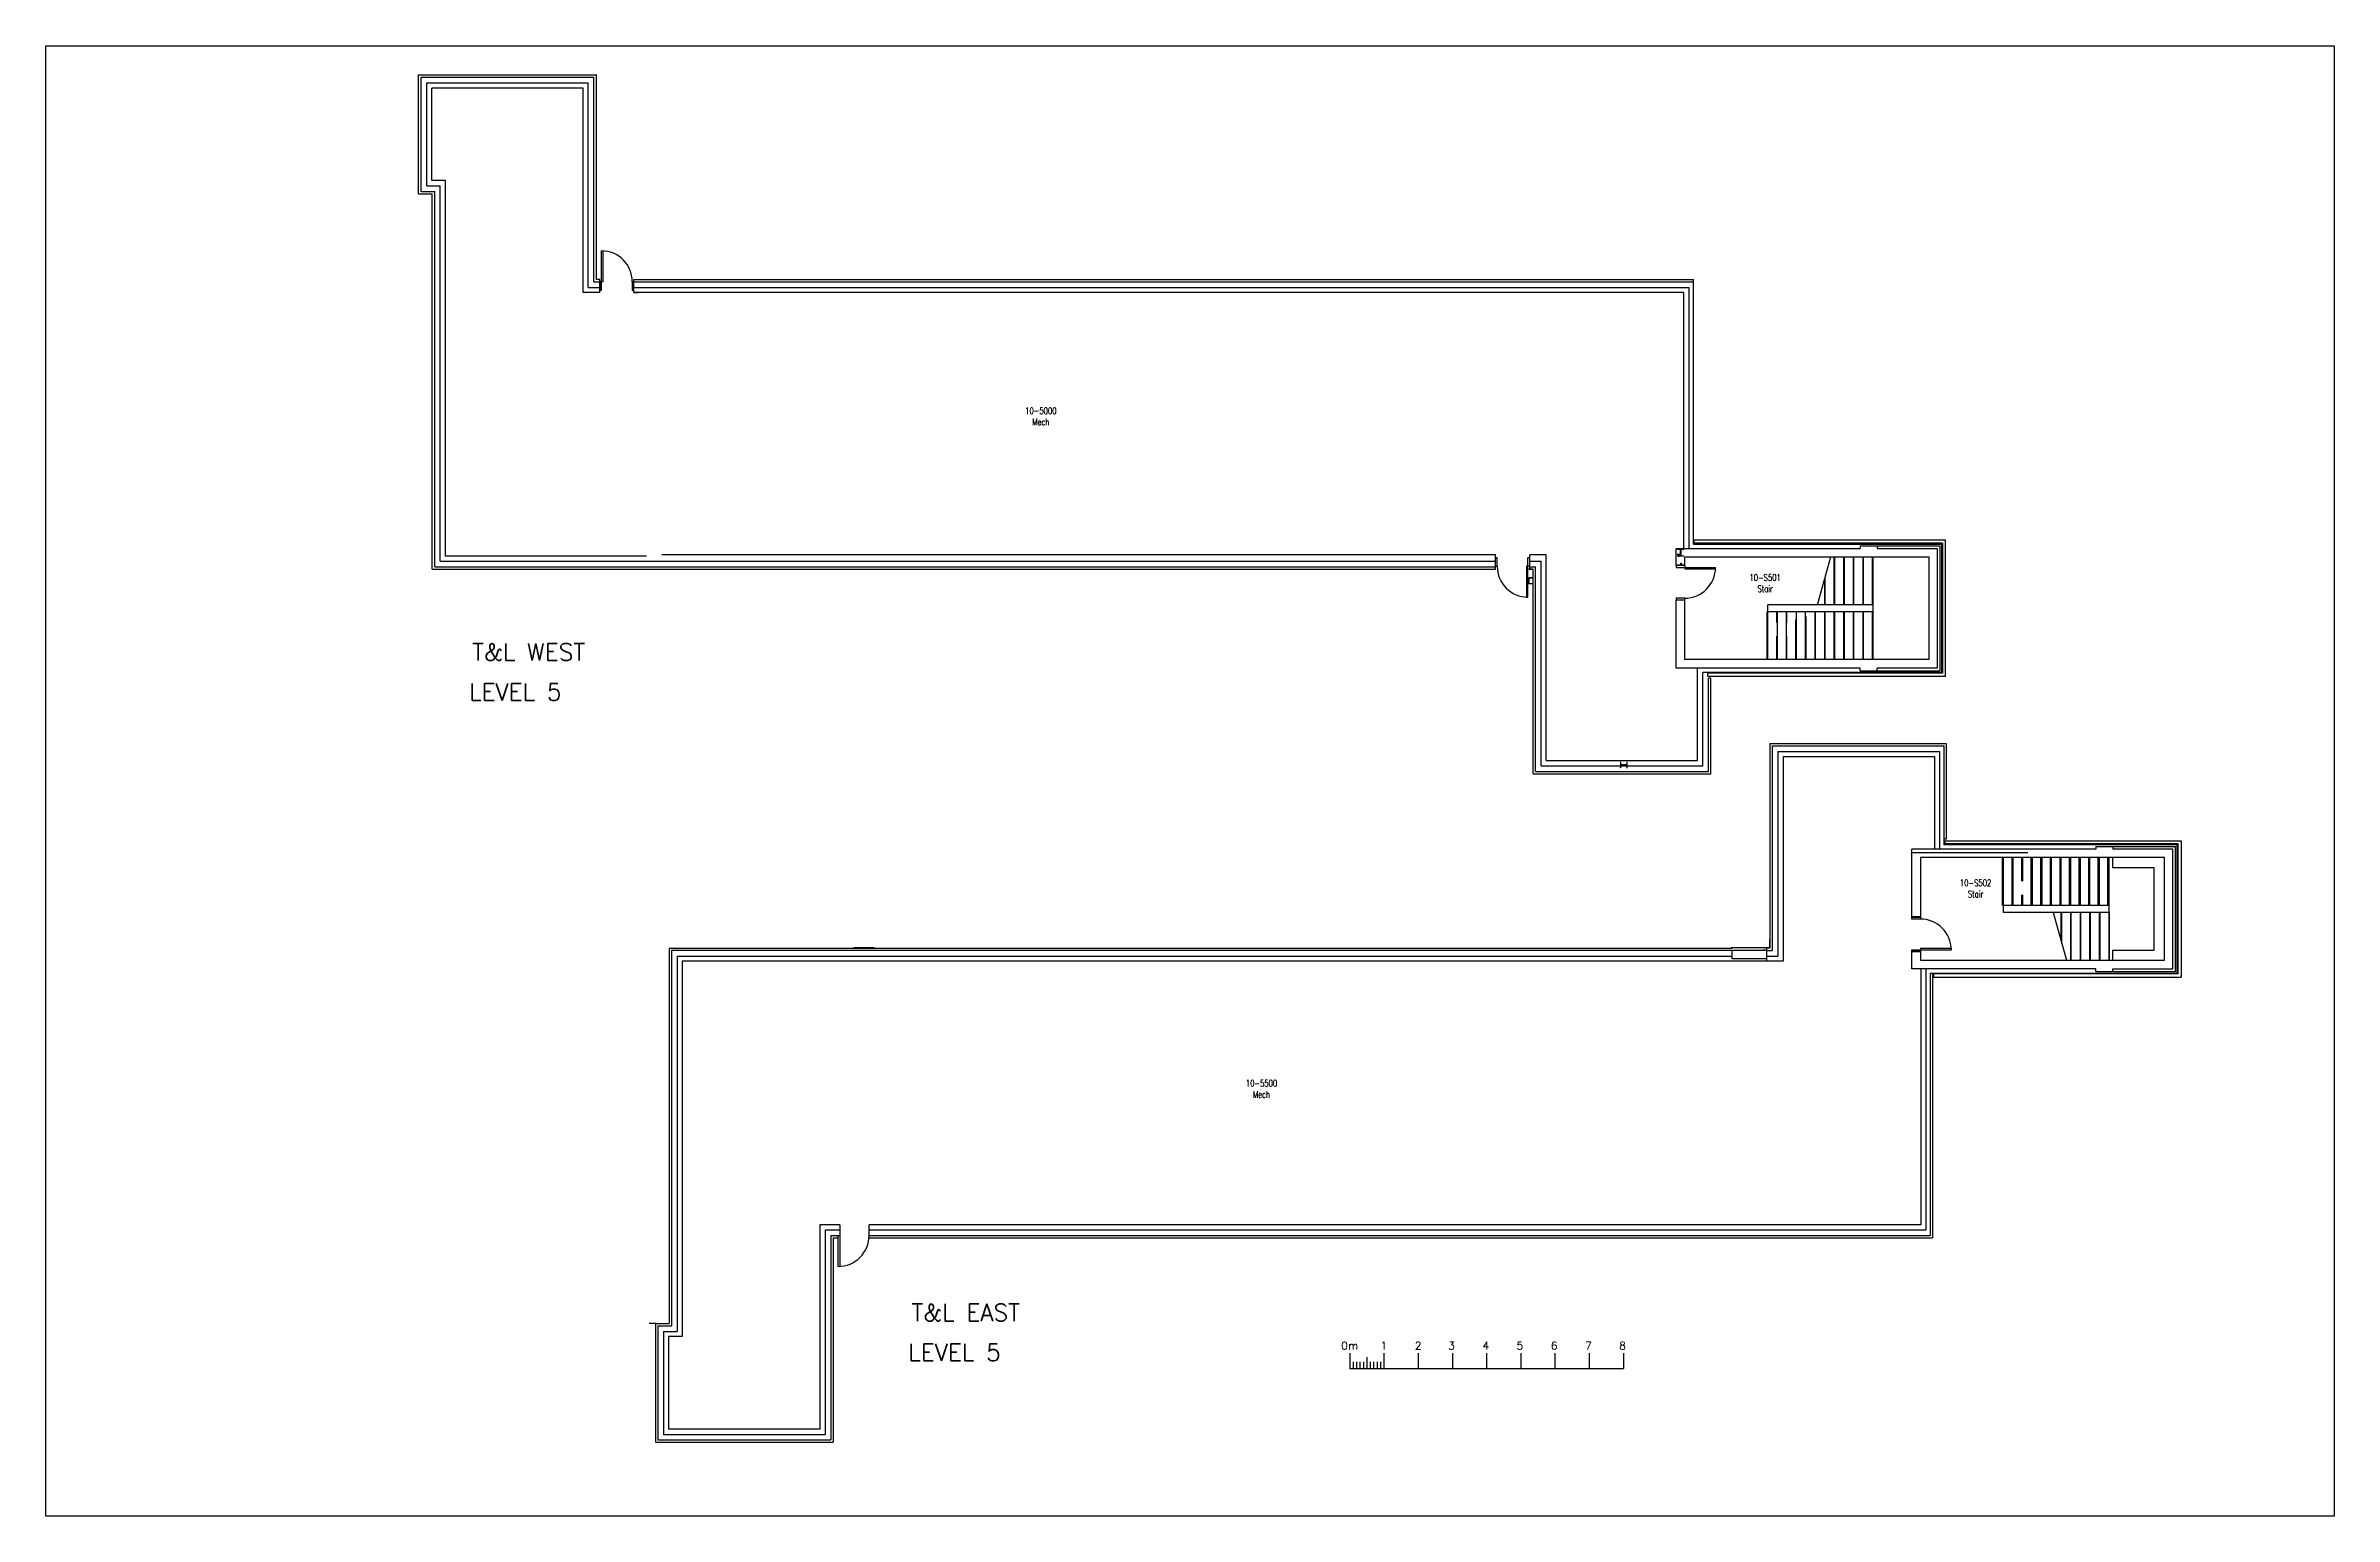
# Model space of a CAD drawing. Extents: x 11182 to 734459, y -1391328 to 152085.
# Drawn here: x 602264 to 669152, y -1110533 to -1067574 of the extents above; entities that cross this region are included whole.
import ezdxf
from ezdxf.enums import TextEntityAlignment as Align

# ---------------------------------------------------------------- set-up
doc = ezdxf.new("R2010")
doc.units = 0
doc.header["$LTSCALE"] = 500
doc.header["$MEASUREMENT"] = 0
doc.layers.get('0').update_dxf_attribs({"linetype": 'CONTINUOUS'})
doc.layers.add('0_Defpoints', color=106, linetype='CONTINUOUS', plot=False)
for name, color, linetype in [('0_room_data', 7, 'CONTINUOUS'), ('0_text', 7, 'CONTINUOUS'), ('1_Wall_Exist', 251, 'CONTINUOUS'), ('3_Text', 7, 'CONTINUOUS')]:
    doc.layers.add(name, color=color, linetype=linetype)
doc.styles.add('1_200', font='simplex.shx', dxfattribs={"width": 0.75, "height": 460})
doc.styles.get("Standard").update_dxf_attribs({"font": 'ROMANS', "height": 200})

# ---------------------------------------------------------------- blocks, each defined once
blk = doc.blocks.new('room_data')
at = {"layer": '3_Text', "style": '1_200', "width": 0.75}
for tag, p in [('ROOMNUM', (0, 0)), ('ROOMUSE', (0, -575))]:
    blk.add_attdef(tag, text='', height=345, dxfattribs=at).set_placement(p, align=Align.MIDDLE_CENTER)

msp = doc.modelspace()

# ---------------------------------------------------------------- linework, layer by layer
for p, q in [((640376, -1105774), (640376, -1106219)), ((640376, -1106219), (648376, -1106219)), ((640476, -1106020), (640476, -1106219)), ((640576, -1106020), (640576, -1106219)), ((640676, -1106020), (640676, -1106219)), ((640776, -1106020), (640776, -1106219)), ((640876, -1105888), (640876, -1106219)), ((640976, -1106020), (640976, -1106219)), ((641076, -1106020), (641076, -1106219)), ((641176, -1106020), (641176, -1106219)), ((641276, -1106020), (641276, -1106219)), ((641376, -1105774), (641376, -1106219)), ((642376, -1105774), (642376, -1106219)), ((643376, -1105774), (643376, -1106219)), ((644376, -1105774), (644376, -1106219)), ((645376, -1105774), (645376, -1106219)), ((646376, -1105774), (646376, -1106219)), ((647376, -1105774), (647376, -1106219)), ((648376, -1105774), (648376, -1106219))]:
    msp.add_line(p, q)
at = {"layer": '0_Defpoints'}
msp.add_lwpolyline([(602264, -1067574), (669152, -1067574), (669152, -1110533), (602264, -1110533)], close=True, dxfattribs=at)
at = {"layer": '1_Wall_Exist'}
for p, q in [((613162, -1068423), (618356, -1068423)), ((613162, -1071895), (613162, -1068423)), ((613232, -1068492), (618286, -1068492)), ((613232, -1071827), (613232, -1068492)), ((613397, -1068657), (618121, -1068657)), ((613397, -1071662), (613397, -1068657)), ((617971, -1068807), (613547, -1068807)), ((613547, -1071512), (613547, -1068807)), ((617971, -1074782), (617971, -1068807)), ((618121, -1074632), (618121, -1068657)), ((618286, -1074467), (618286, -1068492)), ((618356, -1074398), (618356, -1068423)), ((613946, -1071512), (613547, -1071512)), ((613946, -1082481), (613946, -1071512)), ((613162, -1071895), (613562, -1071895)), ((613232, -1071827), (613631, -1071827)), ((613397, -1071662), (613796, -1071662)), ((613562, -1082865), (613562, -1071895)), ((613631, -1082796), (613631, -1071827)), ((613796, -1082631), (613796, -1071662)), ((618506, -1074715), (618506, -1073565)), ((618551, -1074465), (618551, -1073565)), ((618456, -1074782), (617971, -1074782)), ((618121, -1074632), (618456, -1074632)), ((618286, -1074467), (618456, -1074467)), ((618456, -1074786), (618333, -1074786)), ((618456, -1074398), (618356, -1074398)), ((618456, -1074782), (618456, -1074398)), ((618456, -1074465), (618456, -1074715)), ((618551, -1074465), (618456, -1074465)), ((618456, -1074715), (618506, -1074715)), ((618456, -1074782), (618456, -1074786)), ((619456, -1074465), (619406, -1074465)), ((619406, -1074465), (619406, -1074715)), ((619406, -1074715), (619456, -1074715)), ((619456, -1074782), (619456, -1074398)), ((619456, -1074398), (650421, -1074398)), ((619456, -1074715), (619456, -1074465)), ((619456, -1074467), (650421, -1074467)), ((619456, -1074632), (650296, -1074632)), ((650146, -1074782), (619456, -1074782)), ((619456, -1074782), (619456, -1074786)), ((619456, -1074786), (619579, -1074786)), ((650146, -1082257), (650146, -1074782)), ((650296, -1082257), (650296, -1074632)), ((650421, -1082132), (650421, -1074398)), ((613796, -1082631), (613796, -1076656)), ((613946, -1082481), (613946, -1076506)), ((650421, -1082132), (657675, -1082132)), ((650446, -1082107), (650446, -1082017)), ((657790, -1082017), (650446, -1082017)), ((657700, -1082107), (650446, -1082107)), ((655295, -1082182), (657625, -1082182)), ((655295, -1082182), (655295, -1082257)), ((655795, -1082182), (655795, -1082257)), ((657625, -1082182), (657625, -1085832)), ((657675, -1082132), (657675, -1085882)), ((657700, -1082107), (657700, -1085907)), ((657790, -1085997), (657790, -1082017)), ((613562, -1082865), (644637, -1082865)), ((613631, -1082796), (644637, -1082796)), ((613796, -1082631), (644637, -1082631)), ((619820, -1082481), (613946, -1082481)), ((644637, -1082448), (620272, -1082448)), ((644637, -1082865), (644637, -1082448)), ((644687, -1082531), (644637, -1082531)), ((644637, -1082781), (644687, -1082781)), ((644687, -1082781), (644687, -1082531)), ((645542, -1082781), (645542, -1083681)), ((645637, -1082781), (645542, -1082781)), ((645587, -1083681), (645587, -1082531)), ((645637, -1082531), (645587, -1082531)), ((645737, -1082865), (645609, -1082865)), ((645609, -1082865), (645609, -1082869)), ((645609, -1082869), (645732, -1082869)), ((646121, -1082448), (645637, -1082448)), ((645637, -1082865), (645637, -1082448)), ((645637, -1082631), (645971, -1082631)), ((645637, -1082796), (645806, -1082796)), ((645732, -1082869), (645732, -1083115)), ((645736, -1083288), (645736, -1082865)), ((645737, -1088840), (645737, -1082865)), ((645806, -1088772), (645806, -1082796)), ((645971, -1088607), (645971, -1082631)), ((646121, -1088457), (646121, -1082448)), ((649920, -1082257), (655295, -1082257)), ((649920, -1082752), (649920, -1082257)), ((650170, -1082752), (649920, -1082752)), ((650170, -1082762), (649920, -1082762)), ((649920, -1082762), (649920, -1082812)), ((649920, -1082812), (651070, -1082812)), ((650005, -1082424), (649944, -1082431)), ((649996, -1082480), (649944, -1082431)), ((649998, -1082469), (649958, -1082476)), ((649995, -1082507), (649958, -1082476)), ((649963, -1082278), (650129, -1082278)), ((649963, -1082287), (649963, -1082278)), ((649963, -1082484), (649963, -1082475)), ((650129, -1082484), (649963, -1082484)), ((650039, -1082290), (649966, -1082290)), ((649966, -1082472), (650039, -1082472)), ((649995, -1082507), (649998, -1082469)), ((649996, -1082480), (650005, -1082424)), ((650042, -1082469), (650042, -1082293)), ((650050, -1082293), (650050, -1082469)), ((650067, -1082737), (650050, -1082692)), ((650088, -1082705), (650050, -1082692)), ((650126, -1082290), (650053, -1082290)), ((650053, -1082472), (650126, -1082472)), ((650067, -1082737), (650088, -1082705)), ((650129, -1082278), (650129, -1082287)), ((650129, -1082475), (650129, -1082484)), ((650170, -1082507), (657300, -1082507)), ((650170, -1082752), (650170, -1082507)), ((650170, -1082762), (650170, -1082857)), ((650170, -1082857), (651070, -1082857)), ((651070, -1082857), (651070, -1082812)), ((654049, -1083907), (654437, -1082507)), ((654530, -1082507), (654530, -1083907)), ((654555, -1083907), (654555, -1082507)), ((654810, -1082507), (654810, -1083907)), ((654835, -1083907), (654835, -1082507)), ((655090, -1082507), (655090, -1083907)), ((655115, -1083907), (655115, -1082507)), ((655370, -1082507), (655370, -1083907)), ((655395, -1083907), (655395, -1082507)), ((655650, -1082507), (655650, -1083907)), ((655675, -1085507), (655675, -1082507)), ((655795, -1082257), (657550, -1082257)), ((657300, -1082507), (657300, -1085507)), ((657550, -1082257), (657550, -1085757)), ((645732, -1083115), (645609, -1083115)), ((645609, -1083115), (645609, -1083288)), ((645609, -1083119), (645736, -1083119)), ((645736, -1083288), (645609, -1083288)), ((654250, -1083180), (654250, -1083907)), ((654275, -1083907), (654275, -1083090)), ((645542, -1083681), (645587, -1083681)), ((650170, -1083712), (649920, -1083712)), ((649920, -1083712), (649920, -1083762)), ((649920, -1083762), (650170, -1083762)), ((649920, -1085757), (649920, -1083772)), ((650170, -1083772), (649920, -1083772)), ((650170, -1083762), (650170, -1083712)), ((650170, -1085507), (650170, -1083772)), ((652570, -1084107), (652570, -1085507)), ((655675, -1083907), (652595, -1083907)), ((652595, -1085507), (652595, -1083907)), ((655675, -1084107), (652595, -1084107)), ((652850, -1084107), (652850, -1084419)), ((652875, -1085507), (652875, -1084107)), ((653130, -1084107), (653130, -1085507)), ((653155, -1084419), (653155, -1084107)), ((653435, -1085507), (653435, -1084107)), ((653690, -1084107), (653690, -1085507)), ((653715, -1085507), (653715, -1084247)), ((653970, -1084107), (653970, -1085507)), ((653995, -1085507), (653995, -1084107)), ((654250, -1084107), (654250, -1085507)), ((654275, -1085507), (654275, -1084107)), ((654530, -1084107), (654530, -1085507)), ((654555, -1085507), (654555, -1084107)), ((654810, -1084107), (654810, -1085507)), ((654835, -1085507), (654835, -1084107)), ((655090, -1084107), (655090, -1085507)), ((655115, -1085507), (655115, -1084107)), ((655370, -1084107), (655370, -1085507)), ((655395, -1085507), (655395, -1084107)), ((655650, -1084107), (655650, -1085507)), ((652850, -1084819), (652850, -1085507)), ((653155, -1085507), (653155, -1084819)), ((653410, -1084337), (653410, -1085507)), ((657300, -1085507), (650170, -1085507)), ((655295, -1085757), (649920, -1085757)), ((650546, -1088457), (650546, -1085757)), ((657676, -1085882), (650696, -1085882)), ((650696, -1088607), (650696, -1085882)), ((657700, -1085907), (650846, -1085907)), ((650846, -1085997), (650846, -1085907)), ((657790, -1085997), (650846, -1085997)), ((650861, -1088772), (650861, -1086047)), ((650931, -1086047), (650861, -1086047)), ((650931, -1088840), (650931, -1086047)), ((653633, -1085757), (653632, -1085753)), ((653641, -1085757), (653632, -1085753)), ((655295, -1085832), (655295, -1085757)), ((655295, -1085832), (657625, -1085832)), ((657550, -1085757), (655795, -1085757)), ((655795, -1085832), (655795, -1085757)), ((652658, -1087957), (657811, -1087956)), ((652658, -1087957), (652658, -1093933)), ((652727, -1088026), (657742, -1088026)), ((652727, -1088026), (652727, -1094001)), ((652892, -1088191), (657617, -1088191)), ((652892, -1088191), (652892, -1094166)), ((657617, -1088191), (657617, -1091041)), ((657742, -1088026), (657742, -1090916)), ((657811, -1087956), (657811, -1090751)), ((645737, -1088840), (650931, -1088840)), ((645806, -1088772), (650861, -1088772)), ((645971, -1088607), (650696, -1088607)), ((646121, -1088457), (650546, -1088457)), ((648293, -1088499), (648286, -1088499)), ((648286, -1088499), (648286, -1088664)), ((648286, -1088664), (648293, -1088664)), ((648296, -1088575), (648296, -1088502)), ((648296, -1088661), (648296, -1088588)), ((648473, -1088578), (648299, -1088578)), ((648299, -1088585), (648473, -1088585)), ((648476, -1088502), (648476, -1088575)), ((648476, -1088588), (648476, -1088661)), ((648487, -1088499), (648479, -1088499)), ((648479, -1088664), (648487, -1088664)), ((648487, -1088664), (648487, -1088499)), ((653042, -1088341), (657467, -1088341)), ((653042, -1088341), (653042, -1094316)), ((657467, -1088341), (657467, -1091041)), ((657811, -1090751), (657742, -1090751)), ((664562, -1090916), (657742, -1090916)), ((657767, -1090801), (657767, -1090891)), ((657767, -1090801), (664677, -1090801)), ((664587, -1090891), (657767, -1090891)), ((664562, -1094666), (664562, -1090916)), ((664587, -1094691), (664587, -1090891)), ((664677, -1090801), (664677, -1094781)), ((656807, -1093086), (656807, -1091041)), ((662182, -1091041), (656807, -1091041)), ((656807, -1091141), (660192, -1091141)), ((664187, -1091291), (657057, -1091291)), ((657057, -1091291), (657057, -1093026)), ((659457, -1092691), (659457, -1091291)), ((659482, -1092891), (659482, -1091291)), ((659737, -1092691), (659737, -1091291)), ((659762, -1091291), (659762, -1092691)), ((660017, -1091978), (660017, -1091291)), ((660042, -1091291), (660042, -1091978)), ((660297, -1092691), (660297, -1091291)), ((660322, -1091291), (660322, -1092691)), ((660577, -1092691), (660577, -1091291)), ((660602, -1091291), (660602, -1092691)), ((660857, -1092691), (660857, -1091291)), ((660882, -1091291), (660882, -1092691)), ((661137, -1092691), (661137, -1091291)), ((661162, -1091291), (661162, -1092691)), ((661417, -1092691), (661417, -1091291)), ((661442, -1091291), (661442, -1092691)), ((661697, -1092691), (661697, -1091291)), ((661722, -1091291), (661722, -1092691)), ((661977, -1092691), (661977, -1091291)), ((662002, -1091291), (662002, -1092691)), ((662182, -1090966), (664512, -1090966)), ((662182, -1090966), (662182, -1091041)), ((662257, -1092691), (662257, -1091291)), ((662282, -1091291), (662282, -1092691)), ((662537, -1092691), (662537, -1091291)), ((662562, -1091291), (662562, -1094291)), ((662670, -1091291), (662670, -1091591)), ((663887, -1091591), (662670, -1091591)), ((662682, -1090966), (662682, -1091041)), ((664437, -1091041), (662682, -1091041)), ((663887, -1093991), (663887, -1091591)), ((664187, -1094291), (664187, -1091291)), ((664437, -1094541), (664437, -1091041)), ((664512, -1094616), (664512, -1090966)), ((662562, -1092691), (659482, -1092691)), ((662562, -1092891), (659482, -1092891)), ((660017, -1092691), (660017, -1092378)), ((660042, -1092378), (660042, -1092691)), ((660936, -1092891), (661323, -1094291)), ((661162, -1092891), (661162, -1093708)), ((661187, -1093798), (661187, -1092891)), ((661442, -1092891), (661442, -1094291)), ((661467, -1094291), (661467, -1092891)), ((661722, -1092891), (661722, -1094291)), ((661747, -1094291), (661747, -1092891)), ((662002, -1092891), (662002, -1094291)), ((662027, -1094291), (662027, -1092891)), ((662282, -1092891), (662282, -1094291)), ((662307, -1094291), (662307, -1092891)), ((662587, -1094291), (662587, -1092891)), ((657057, -1093026), (656807, -1093026)), ((656807, -1093036), (657057, -1093036)), ((656807, -1093086), (656807, -1093036)), ((657057, -1093086), (656807, -1093086)), ((657057, -1093036), (657057, -1093086)), ((620483, -1093933), (651558, -1093933)), ((620483, -1093933), (620483, -1104902)), ((620552, -1094001), (620552, -1104970)), ((651558, -1094001), (620552, -1094001)), ((620717, -1094166), (620717, -1105135)), ((620717, -1094166), (651558, -1094166)), ((626472, -1093932), (625887, -1093932)), ((651530, -1093933), (651530, -1093929)), ((652653, -1093929), (651530, -1093929)), ((651558, -1094249), (651558, -1093999)), ((651558, -1093999), (651608, -1093999)), ((651608, -1094249), (651558, -1094249)), ((651608, -1093999), (652508, -1093999)), ((652508, -1094249), (651608, -1094249)), ((652558, -1093999), (652463, -1093999)), ((652558, -1094249), (652508, -1094249)), ((652530, -1093683), (652530, -1093679)), ((652530, -1093933), (652530, -1093929)), ((652658, -1093933), (652530, -1093933)), ((652558, -1093933), (652558, -1094316)), ((652558, -1093999), (652558, -1094249)), ((652558, -1094001), (652727, -1094001)), ((652558, -1094166), (652892, -1094166)), ((652653, -1093929), (652653, -1093683)), ((652657, -1093679), (652657, -1093933)), ((656807, -1094541), (656807, -1093986)), ((656807, -1093986), (657957, -1093986)), ((656807, -1094036), (656807, -1093986)), ((657057, -1094036), (656807, -1094036)), ((657057, -1094046), (656807, -1094046)), ((657057, -1093941), (657957, -1093941)), ((657057, -1093941), (657057, -1094036)), ((657057, -1094046), (657057, -1094291)), ((657057, -1094291), (664187, -1094291)), ((657957, -1093941), (657957, -1093986)), ((662670, -1093991), (663887, -1093991)), ((662670, -1093991), (662670, -1094291)), ((620867, -1094316), (620867, -1105285)), ((651558, -1094316), (620867, -1094316)), ((651558, -1094316), (651558, -1094320)), ((652681, -1094320), (651558, -1094320)), ((653042, -1094316), (652558, -1094316)), ((652558, -1094316), (652558, -1094320)), ((662182, -1094541), (656807, -1094541)), ((657067, -1094541), (657067, -1102016)), ((657217, -1094541), (657217, -1102166)), ((657342, -1094666), (664562, -1094666)), ((657342, -1094666), (657342, -1102331)), ((657411, -1094666), (657411, -1102400)), ((657436, -1094691), (657436, -1094781)), ((664587, -1094691), (657436, -1094691)), ((657436, -1094781), (664677, -1094781)), ((662182, -1094616), (662182, -1094541)), ((662182, -1094616), (664512, -1094616)), ((662682, -1094616), (662682, -1094541)), ((662682, -1094541), (664437, -1094541)), ((625471, -1102016), (624892, -1102016)), ((624892, -1102016), (624892, -1107991)), ((625042, -1102166), (625042, -1108141)), ((625042, -1102166), (625471, -1102166)), ((625471, -1102016), (625471, -1102331)), ((657067, -1102016), (626326, -1102016)), ((626326, -1102400), (626326, -1102016)), ((626326, -1102166), (657217, -1102166)), ((625207, -1102331), (625207, -1108306)), ((625207, -1102331), (625471, -1102331)), ((625276, -1102400), (625276, -1108374)), ((625276, -1102400), (625426, -1102400)), ((625426, -1103233), (625426, -1102333)), ((625471, -1102331), (625471, -1103233)), ((626326, -1102331), (657342, -1102331)), ((626326, -1102400), (657411, -1102400)), ((620083, -1104903), (619898, -1104903)), ((620083, -1104902), (620083, -1108374)), ((620083, -1104902), (620483, -1104902)), ((620153, -1104970), (620153, -1108306)), ((620153, -1104970), (620552, -1104970)), ((620318, -1105135), (620318, -1108141)), ((620318, -1105135), (620717, -1105135)), ((620468, -1105285), (620468, -1107991)), ((620867, -1105285), (620468, -1105285)), ((620153, -1108306), (625207, -1108306)), ((620318, -1108141), (625042, -1108141)), ((624892, -1107991), (620468, -1107991)), ((620083, -1108374), (625276, -1108374))]:
    msp.add_line(p, q, dxfattribs=at)
for centre, radius, start, end in [((618506, -1074465), 900, 0, 90), ((645587, -1082781), 900, 180, 270), ((649966, -1082287), 3, 180, 270), ((649966, -1082475), 3, 90, 180), ((650039, -1082293), 3, 0, 90), ((650039, -1082469), 3, 270, 0), ((650053, -1082293), 3, 90, 180), ((650053, -1082469), 3, 180, 270), ((650126, -1082287), 3, 270, 0), ((650126, -1082475), 3, 0, 90), ((650170, -1082812), 900, 270, 0), ((648293, -1088502), 3, 0, 90), ((648293, -1088661), 3, 270, 0), ((648299, -1088575), 3, 180, 270), ((648299, -1088588), 3, 90, 180), ((648473, -1088575), 3, 270, 0), ((648473, -1088588), 3, 0, 90), ((648479, -1088502), 3, 90, 180), ((648479, -1088661), 3, 180, 270), ((657057, -1093986), 900, 0, 90), ((625426, -1102333), 900, 270, 0.14324)]:
    msp.add_arc(centre, radius, start, end, dxfattribs=at)

# ---------------------------------------------------------------- block references
at = {"layer": '0_room_data', "xscale": 0.5657139806978375, "yscale": 0.5657139806978375, "zscale": 0.5657139806978375}
for p, values in [((631349, -1078237), {'ROOMNUM': '10-5000', 'ROOMUSE': 'Mech'}), ((652519, -1083109), {'ROOMNUM': '10-S501', 'ROOMUSE': 'Stair'}), ((658670, -1092030), {'ROOMNUM': '10-S502', 'ROOMUSE': 'Stair'}), ((637799, -1097885), {'ROOMNUM': '10-5500', 'ROOMUSE': 'Mech'})]:
    msp.add_blockref('room_data', p, dxfattribs=at).add_auto_attribs(values)

# ---------------------------------------------------------------- texts
at = {"layer": '0_text'}
for s, p in [('T&L WEST', (614727, -1085535)), ('LEVEL 5', (614637, -1086702)), ('T&L EAST', (627567, -1104831)), ('LEVEL 5', (627477, -1105998))]:
    msp.add_text(s, height=500, rotation=0, dxfattribs=at).set_placement(p)
for s, p in [('0m', (640376, -1105549)), ('1', (641376, -1105549)), ('2', (642376, -1105549)), ('3', (643352, -1105549)), ('4', (644352, -1105549)), ('5', (645352, -1105549)), ('6', (646352, -1105549)), ('7', (647352, -1105549)), ('8', (648352, -1105549))]:
    msp.add_text(s, height=231, rotation=0, dxfattribs=at).set_placement(p, align=Align.MIDDLE_CENTER)

doc.saveas('drawing.dxf')
